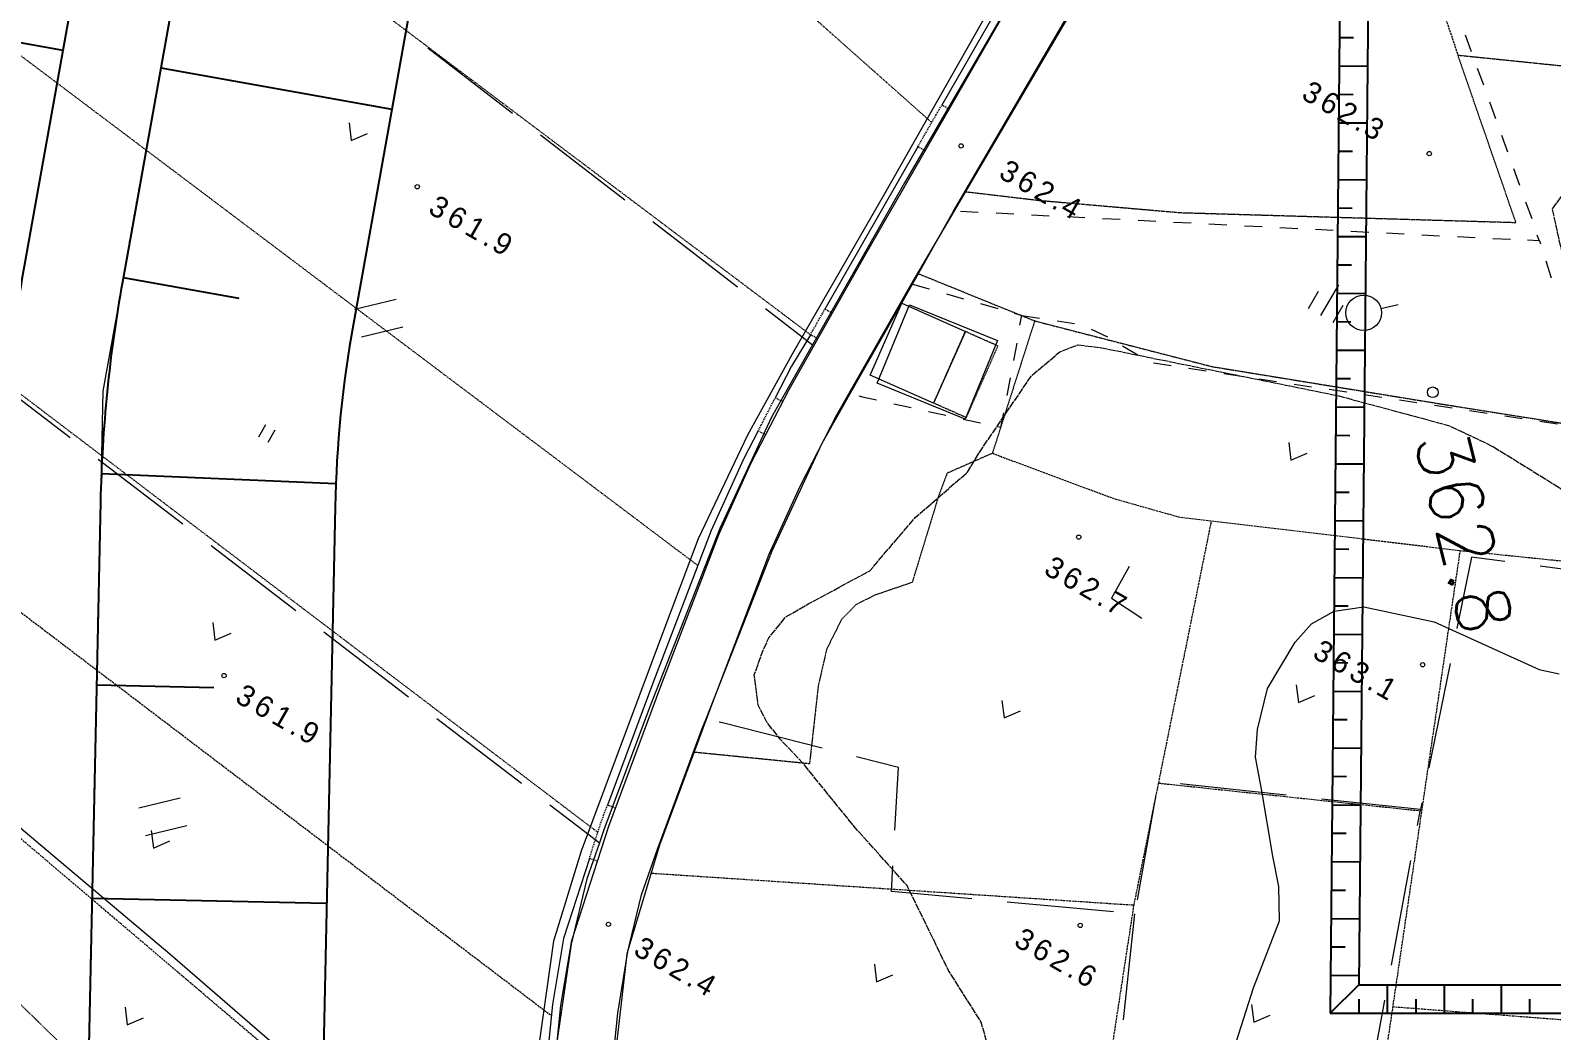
# Model space of a CAD drawing. Header units: millimetres. Extents: x 432273 to 1023813, y 170116 to 705940.
# Drawn here: x 578382 to 685403, y 350026 to 420410 of the extents above; entities that cross this region are included whole.
import ezdxf

# ---------------------------------------------------------------- set-up
doc = ezdxf.new("R2010")
doc.units = ezdxf.units.MM
doc.header["$LTSCALE"] = 100
for name, pattern in [('53003', [0.75, 0.5, -0.25]), ('55107', [1.25, 0.75, -0.5]), ('56301', [0.5, 0.25, -0.25]), ('56302', [2, 1.5, -0.5]), ('57103', [5.5, 5, -0.5]), ('SXF_一点短鎖線', [9.25, 6, -1.5, 0.25, -1.5])]:
    doc.linetypes.add(name, pattern=pattern)
for name, color, linetype, lineweight in [('D-BGD', 7, 'Continuous', 13), ('D-BMK', 2, 'SXF_一点短鎖線', 13), ('D-BMK-OTRS', 7, 'Continuous', 13), ('D-BYP-STR2', 6, 'Continuous', 25), ('●予備設計_LP横断', 7, 'Continuous', 13)]:
    doc.layers.add(name, color=color, linetype=linetype, lineweight=lineweight)
doc.styles.add('BIGFONT', font='txt', dxfattribs={"height": 0.2, "bigfont": 'BIGFONT'})
doc.styles.add('Style-WORKING', font='WORKING.shx')

# ---------------------------------------------------------------- blocks, each defined once
blk = doc.blocks.new('M6313')
at = {"layer": '●予備設計_LP横断', "linetype": 'Continuous', "lineweight": 9, "flags": 128}
blk.add_lwpolyline([(-0.75, 0), (0, -1), (0.75, 0)], dxfattribs=at)
blk = doc.blocks.new('M6311')
at = {"layer": '●予備設計_LP横断', "linetype": 'Continuous', "lineweight": 9}
for p, q in [((-0.75, -1), (-0.75, 0)), ((0, -1), (0, 0))]:
    blk.add_line(p, q, dxfattribs=at)
blk = doc.blocks.new('M6334')
at = {"layer": '●予備設計_LP横断', "linetype": 'Continuous', "lineweight": 9}
for p, q in [((0, -1.25), (0, 1.25)), ((-1, -1.25), (-1, 0.15)), ((1, -1.25), (1, 0.15))]:
    blk.add_line(p, q, dxfattribs=at)
blk = doc.blocks.new('M7312')
at = {"layer": '●予備設計_LP横断', "linetype": 'Continuous', "lineweight": 20}
blk.add_circle((0, 0), 0.15, dxfattribs=at)
blk = doc.blocks.new('21311212131313131')
at = {"layer": 'D-BGD', "linetype": '56302'}
for p, q in [((2683077.0273, -1316035.5382), (2684495.2262, -1290477.0272)), ((2602240.5127, -1317786.5835), (2616035.8342, -1312836.9963)), ((2667692.0371, -1332822.889), (2669262.5593, -1314289.459)), ((2676329.0421, -1334378.3808), (2649159.0701, -1329485.5608)), ((2702908.9704, -1376395.0286), (2657800.9312, -1431775.2197))]:
    blk.add_line(p, q, dxfattribs=at)
at = {"layer": 'D-BGD', "linetype": 'Continuous'}
for p, q in [((2652700.3439, -1298855.5705, 364259.9803), (2651874.8472, -1306300.7085, 363889.9803)), ((2641661.1157, -1306538.3471, 363833.9803), (2641821.8269, -1305299.3218, 363870.9803)), ((2629213.2051, -1306731.7124, 363585.9803), (2629003.3593, -1306802.6613, 363579.9803)), ((2631582.4234, -1305937.8805, 363653.9803), (2630398.2528, -1306335.0366, 363619.9803)), ((2626260.9525, -1307859.6116, 363514.9804), (2627426.9265, -1307410.3126, 363542.9804)), ((2641340.5704, -1309016.8779, 363757.9803), (2641501.2816, -1307777.8526, 363795.9803)), ((2623928.5244, -1308759.0867, 363459.9804), (2625094.9785, -1308308.9106, 363486.9804)), ((2628940.9975, -1308861.6325, 363560.9803), (2628902.5382, -1310110.5811, 363549.9804)), ((2621596.5765, -1309657.6846, 363403.9804), (2622762.5504, -1309208.3857, 363431.9804)), ((2616933.0776, -1311456.2378, 363293.9804), (2618099.0516, -1311006.9389, 363320.9804)), ((2619265.0255, -1310557.6399, 363348.9804), (2620430.6025, -1310106.9836, 363376.9804)), ((2641020.025, -1311495.4087, 363682.9803), (2641179.8591, -1310255.9032, 363720.9803)), ((2614600.6495, -1312355.7129, 363237.9804), (2615767.1037, -1311905.5368, 363265.9804)), ((2628864.4758, -1311360.8871, 363537.9804), (2628826.8936, -1312610.316, 363526.9804)), ((2640699.0827, -1313972.5822, 363607.9803), (2640859.794, -1312733.5569, 363644.9803)), ((2658851.0509, -1312495.5824, 363598.9803), (2666230.437, -1313836.8628, 363549.9804)), ((2628788.4342, -1313859.2646, 363514.9804), (2628750.8521, -1315108.6935, 363503.9804)), ((2640378.5374, -1316451.113, 363532.9804), (2640539.2487, -1315212.0877, 363569.9803)), ((2670297.5911, -1314556.2438, 363532.9804), (2669173.1279, -1314371.6053, 363529.9804)), ((2680164.9836, -1316179.9354, 363561.9803), (2672764.4184, -1314962.7254, 363540.9804)), ((2628712.3927, -1316357.6421, 363491.9804), (2628674.8105, -1317607.0709, 363480.9804)), ((2633983.8289, -1317882.2171), (2633663.6452, -1316674.0618)), ((2690032.3762, -1317803.6269, 363590.9803), (2682631.811, -1316586.4169, 363568.9803)), ((2640057.9921, -1318929.6438, 363456.9804), (2640217.8262, -1317690.1383, 363494.9804)), ((2628637.2283, -1318856.4998, 363468.9804), (2628598.2888, -1320106.3256, 363457.9804)), ((2639736.5696, -1321407.6945, 363381.9804), (2639897.2808, -1320168.6691, 363419.9804)), ((2628560.7066, -1321355.7544, 363445.9804), (2628523.1244, -1322605.1832, 363434.9804)), ((2639416.0243, -1323886.2253, 363306.9804), (2639576.7355, -1322647.2, 363343.9804)), ((2628484.6651, -1323854.1319, 363422.9804), (2628447.0829, -1325103.5607, 363411.9804)), ((2668356.6648, -1323845.2567, 363575.9803), (2667713.6496, -1331317.3294, 363612.9803)), ((2639095.9591, -1326363.8789, 363230.9804), (2639256.6704, -1325124.8536, 363268.9804)), ((2628408.6235, -1326352.5094, 363399.9804), (2628371.0413, -1327601.9382, 363388.9804)), ((2638775.4138, -1328842.4097, 363155.9804), (2638935.2479, -1327602.9042, 363193.9804)), ((2628332.979, -1328852.2442, 363376.9804), (2628294.5196, -1330101.1928, 363365.9804)), ((2638453.9913, -1331320.4604, 363080.9804), (2638614.7026, -1330081.4351, 363118.9804)), ((2628256.9374, -1331350.6217, 363353.9804), (2628218.4781, -1332599.5703, 363342.9804)), ((2638133.446, -1333798.9912, 363005.9804), (2638294.1572, -1332559.9659, 363042.9804)), ((2668523.4455, -1333005.5637, 363605.9803), (2675931.8344, -1334168.9148, 363494.9804)), ((2628180.8959, -1333848.9991, 363330.9804), (2628143.3137, -1335098.428, 363319.9804)), ((2676924.0191, -1334324.4606, 363479.9804), (2684395.2787, -1334977.2911, 363440.9804)), ((2603634.5196, -1334574.0939), (2632726.0486, -1350861.2738)), ((2636970.3895, -1335996.4261, 363019.9804), (2637585.9382, -1334909.4925, 363008.9804)), ((2628104.8544, -1336347.3766, 363307.9804), (2628066.792, -1337597.6826, 363296.9804)), ((2676818.7882, -1335816.1654, 363486.9804), (2676292.6786, -1343297.5148, 363521.9804)), ((2635855.6412, -1338230.5669, 363041.9804), (2636358.7465, -1337086.6378, 363029.9804)), ((2630923.2483, -1354206.4994), (2601673.6271, -1338174.7855)), ((2628028.3326, -1338846.6312, 363284.9804), (2627990.7504, -1340096.0601, 363273.9804)), ((2635311.8037, -1340648.4214, 363061.9804), (2635474.7495, -1339409.4793, 363052.9804)), ((2627953.1683, -1341345.4889, 363261.9804), (2627914.7089, -1342594.4376, 363249.9804)), ((2634985.432, -1343127.1827, 363079.9804), (2635148.3778, -1341888.2406, 363070.9804)), ((2627877.1267, -1343843.8664, 363238.9804), (2627838.1872, -1345093.6922, 363226.9804)), ((2636939.2096, -1343454.5885, 363049.9804), (2638172.0183, -1343662.0582, 363031.9804)), ((2639404.43, -1343868.1705, 363012.9804), (2640637.7188, -1344074.7631, 362993.9804)), ((2634216.6476, -1346045.4938, 363126.9804), (2634535.0942, -1344836.9569, 363107.9804)), ((2613553.6696, -1345370.367), (2620301.521, -1349068.9527)), ((2642628.916, -1345872.7825, 362990.9804), (2642384.5863, -1347097.953, 363017.9804)), ((2627800.605, -1346343.121, 363215.9804), (2627763.0228, -1347592.5499, 363203.9804)), ((2633579.7543, -1348462.5677, 363165.9804), (2633898.2009, -1347254.0308, 363146.9804)), ((2642139.7764, -1348324.0007, 363044.9804), (2641896.3239, -1349549.6514, 363071.9804)), ((2623268.0044, -1350695.1963), (2634832.8143, -1356994.2834)), ((2641651.9942, -1350774.822, 363098.9804), (2641407.6645, -1351999.9925, 363125.9804)), ((2628928.6583, -1369214.2081, 363104.9804), (2633387.2854, -1363183.4018, 363155.9804)), ((2622984.9916, -1377255.9233, 363037.9804), (2627442.7416, -1371224.6369, 363088.9804)), ((2664192.3316, -1383689.6553, 362995.9804), (2668626.5646, -1377640.9346, 363060.9804)), ((2617040.928, -1385296.2812, 362970.9804), (2621498.1978, -1379265.872, 363021.9804)), ((2658280.4734, -1391754.4838, 362908.9804), (2662714.7064, -1385705.7632, 362973.9804)), ((2637463.8741, -1389556.5307), (2636691.1228, -1386657.3345)), ((2635531.0767, -1390071.6982), (2634758.3254, -1387172.502)), ((2652367.738, -1399818.8322, 362820.9804), (2656801.971, -1393770.1115, 362886.9804)), ((2646455.8798, -1407883.6608, 362733.9804), (2650890.1128, -1401834.9401, 362799.9804)), ((2670935.0828, -1404528.2056), (2670166.8005, -1401629.1758)), ((2672868.6742, -1404015.7527), (2672100.3919, -1401116.723)), ((2640543.1444, -1415948.0091, 362646.9804), (2644977.3774, -1409899.2885, 362711.9804))]:
    blk.add_line(p, q, dxfattribs=at)
at = {"layer": 'D-BGD', "linetype": '55107'}
for p, q in [((2620590.5134, -1348543.1348), (2620301.521, -1349068.9527)), ((2623268.0044, -1350695.1963), (2620301.521, -1349068.9527)), ((2623556.1195, -1350168.8983), (2623268.0044, -1350695.1963)), ((2635117.4208, -1356466.0646), (2634832.8143, -1356994.2834)), ((2636650.8793, -1357973.5995), (2634832.8143, -1356994.2834)), ((2636935.4858, -1357445.3807), (2636650.8793, -1357973.5995)), ((2641415.4404, -1359818.0722), (2641150.1315, -1360356.8552)), ((2643504.0018, -1361513.2071), (2641150.1315, -1360356.8552)), ((2643769.3108, -1360974.4241), (2643504.0018, -1361513.2071)), ((2670250.6856, -1370994.3856), (2670053.2512, -1371561.2053)), ((2674000.1248, -1372181.6792), (2673827.8976, -1372756.5981))]:
    blk.add_line(p, q, dxfattribs=at)
at = {"layer": 'D-BGD', "linetype": 'Continuous', "flags": 128}
for points, elevation in [([(2687434.0557, -1327464.6622), (2681947.0296, -1325852.8463), (2677213.0161, -1324125.4199), (2674793.2447, -1324209.8343), (2672661.7157, -1324677.7708), (2668080.1393, -1325562.3992), (2665716.2462, -1326057.0361), (2663776.3444, -1325945.8535), (2660878.1191, -1325298.6485), (2657568.2613, -1323435.4072), (2656264.8835, -1322298.9354), (2655330.2626, -1320717.9331), (2654984.8343, -1318637.5091), (2655945.4803, -1313679.8181), (2659141.9353, -1306235.2674), (2659406.9123, -1304816.1931)], 362999.9804), ([(2607716.1445, -1342751.5475), (2626645.3742, -1352980.7292), (2638058.7935, -1359223.1603), (2643808.8549, -1362255.8144), (2651180.666, -1365578.8947), (2657881.6356, -1367940.7714), (2673319.6412, -1373353.9091), (2679697.4473, -1375152.401), (2688532.585, -1376206.4376)], 361999.9804), ([(2702153.7317, -1376870.8127), (2681169.2702, -1402131.1323), (2657284.392, -1431681.6933)], 361999.9804)]:
    blk.add_lwpolyline(points, dxfattribs=dict(at, elevation=elevation))
at = {"layer": 'D-BGD', "linetype": '57103', "elevation": 362499.9804, "flags": 128}
blk.add_lwpolyline([(2831012.6992, -1366123.2899), (2830752.2493, -1366154.4276), (2817077.7037, -1367428.5261), (2817043.5489, -1371085.3121), (2800207.9036, -1371440.6141), (2799994.1847, -1372636.9406), (2776188.712, -1374016.162), (2775439.0128, -1371543.4193), (2750086.3378, -1373935.0471), (2749572.1162, -1368612.2934), (2767724.0888, -1366786.2815), (2768644.8509, -1365982.6091), (2769194.4264, -1364557.7199), (2768875.4727, -1347803.535), (2768180.9353, -1342708.1207), (2767141.3526, -1336662.8374), (2766760.6333, -1335953.0506), (2765614.9821, -1335693.5474), (2765578.7913, -1333389.9845), (2761377.2342, -1332830.7341), (2760777.9461, -1332519.762), (2760481.3032, -1332097.4398), (2760516.7091, -1322603.2023), (2758749.5119, -1322493.0815), (2758466.5756, -1330186.2156), (2758152.2307, -1332053.6601), (2757870.1753, -1333054.1114), (2757191.6182, -1334114.532), (2753108.7077, -1336605.9936), (2747273.5243, -1337889.6673), (2736108.5192, -1338723.7808), (2734122.6662, -1340795.6972), (2733859.6043, -1342319.5634), (2733114.1858, -1362394.5626), (2732547.413, -1363577.7402), (2730579.1033, -1364613.8452), (2728910.9854, -1365316.0896), (2727762.4303, -1365333.7295), (2726331.575, -1365048.6227), (2723144.6224, -1363237.8438), (2718074.1264, -1357543.567), (2715066.4632, -1354139.1209), (2712397.3067, -1349612.362), (2711122.4889, -1346026.762), (2709341.0676, -1344255.7988), (2708332.7143, -1343765.3507), (2706833.3742, -1343120.1219), (2704825.2364, -1342485.9281), (2701800.0816, -1342278.8343), (2694854.1425, -1342240.7748), (2692826.5406, -1342645.9009), (2691223.2868, -1343204.6683), (2688215.924, -1343889.7043), (2684776.2259, -1344947.9842), (2681195.4155, -1347319.8608), (2675268.4675, -1350370.5202), (2671310.4414, -1354074.9467), (2666753.1492, -1357924.4284), (2665147.7632, -1359513.7633), (2663987.5612, -1360468.9789), (2662795.2159, -1361097.6478), (2660669.8069, -1361425.2898), (2659029.8529, -1360878.6497), (2658044.7735, -1360460.2246), (2656538.5731, -1359290.2426), (2655578.5144, -1357695.3147), (2653179.7939, -1353453.4072), (2649363.7171, -1350330.3297), (2646086.6108, -1346722.5185), (2644548.623, -1345829.2648), (2639246.993, -1342387.7168), (2637490.1438, -1340413.5979), (2636977.8488, -1339160.6959), (2637145.5554, -1337469.4847), (2640167.9302, -1320784.2484), (2642105.7601, -1312948.2295), (2643536.402, -1309766.3628), (2647372.6459, -1303287.6772), (2647820.7291, -1301434.164), (2647826.4349, -1300571.9985), (2647644.2049, -1299805.3166), (2647324.3789, -1299512.8079), (2646435.8067, -1299134.674), (2644191.5378, -1299217.1216), (2631308.7427, -1304850.946), (2626711.1803, -1305960.5309), (2625121.1633, -1304854.1084), (2624541.5889, -1303497.1127), (2623950.9738, -1301739.6198), (2627616.8881, -1279538.9036), (2634115.1534, -1252099.7936), (2634700.6786, -1249716.1609), (2635003.7256, -1248296.2668), (2634878.7255, -1247002.2959), (2633658.7892, -1246256.9347)], dxfattribs=at)
at = {"layer": 'D-BGD', "linetype": '56301', "flags": 128}
for points in [[(2626362.9065, -1347299.1899), (2626867.152, -1342063.1473), (2627521.3121, -1332152.9334), (2627723.644, -1308515.5586), (2616035.8342, -1312836.9963), (2619617.3618, -1268701.3474), (2619762.0756, -1265813.0492), (2620656.2981, -1247906.9211)], [(2635352.5789, -1342221.1954), (2638306.2022, -1329689.1029), (2640630.6602, -1313310.3841), (2642296.0576, -1301217.6673), (2652889.2057, -1296271.8901), (2656699.9191, -1294492.1466)], [(2632171.0538, -1350550.6087), (2635352.5789, -1342221.1954), (2644733.2826, -1345004.6433), (2646198.7873, -1348156.5342), (2647762.0378, -1348707.9256), (2653932.3408, -1350454.3847), (2654898.3091, -1353092.2627), (2655592.1061, -1354386.3838), (2656621.9944, -1355356.0367), (2658750.6193, -1356371.9803), (2661345.8971, -1356910.3424), (2666846.9894, -1357411.4811), (2666203.4213, -1365559.2938)], [(2584038.4462, -1393787.8255), (2586697.0939, -1390666.0145), (2621546.6129, -1349751.7024)], [(2599478.4042, -1409578.6611), (2610168.8629, -1394738.1807), (2636650.8793, -1357973.5995)], [(2653062.1173, -1365553.1958), (2634229.5853, -1391672.3511), (2616581.0497, -1416149.3331), (2634459.3038, -1423800.1241), (2652664.9672, -1398759.4255), (2671973.9099, -1372201.0916)], [(2650151.6897, -1443411.4721), (2655876.8747, -1431478.905), (2668808.684, -1433469.1283), (2681697.073, -1416017.3086), (2688277.0456, -1408974.8929)]]:
    blk.add_lwpolyline(points, dxfattribs=at)
at = {"layer": 'D-BGD', "linetype": '56302', "flags": 128}
for points in [[(2644733.2826, -1345004.6433), (2647750.8279, -1336343.7731), (2648931.1827, -1331807.329), (2650881.1168, -1311966.4923), (2652139.1076, -1296621.664)], [(2650881.1168, -1311966.4923), (2689836.4053, -1316889.1979), (2700927.5249, -1318291.2933)], [(2709117.5355, -1365626.5721), (2709148.4964, -1365263.8885), (2711463.7724, -1338329.0881), (2687697.1082, -1335878.5052), (2676329.0421, -1334378.3808), (2674790.9674, -1368406.7344)], [(2646430.931, -1428092.0031), (2653425.996, -1418483.7305), (2684938.4172, -1375199.9084)]]:
    blk.add_lwpolyline(points, dxfattribs=at)
at = {"layer": 'D-BGD', "linetype": 'Continuous', "extrusion": (-0.021273, -0.007993, 0.999742), "elevation": 318005.5871}
blk.add_lwpolyline([(2148038.8908, 2008639.3972), (2148035.0355, 2009079.4394), (2148784.1281, 2008771.4099)], dxfattribs=at)
at = {"layer": 'D-BGD', "linetype": 'Continuous', "extrusion": (-0.002279, -0.049528, 0.99877), "elevation": 422099.2575}
blk.add_lwpolyline([(2708945.985, -1166044.858), (2708793.9718, -1168404.654), (2713883.6345, -1169090.4067)], dxfattribs=at)
at = {"layer": 'D-BGD', "linetype": 'Continuous', "extrusion": (0.006984, 0.004268, 0.999967), "elevation": 376550.4256}
blk.add_lwpolyline([(2666085.8819, -1315902.7198), (2666569.0789, -1315990.5297), (2665967.7687, -1322973.7416)], dxfattribs=at)
at = {"layer": 'D-BGD', "linetype": 'Continuous'}
blk.add_lwpolyline([(2652496.0732, -1335210.1518), (2654757.0417, -1336421.6694), (2656120.539, -1334249.6005)], dxfattribs=at)
at = {"layer": 'D-BGD', "linetype": 'Continuous', "extrusion": (0.017169, 0.011439, 0.999787), "elevation": 392878.3863}
blk.add_lwpolyline([(-2579131.8996, -1439912.7099), (-2578787.9011, -1440300.4766), (-2579288.8222, -1440833.6558)], dxfattribs=at)
at = {"layer": 'D-BGD', "linetype": 'Continuous'}
blk.add_lwpolyline([(2639966.8687, -1353207.4543), (2634399.5118, -1351048.9054), (2636797.707, -1344814.7131), (2642369.8659, -1346964.4903)], close=True, dxfattribs=at)
at = {"layer": 'D-BGD', "linetype": 'Continuous', "extrusion": (0.018254, 0.017262, 0.999684), "elevation": 387880.5822}
blk.add_lwpolyline([(-2791920.3623, -986432.7581), (-2792762.4286, -987069.6241), (-2792874.7945, -986910.4076)], dxfattribs=at)
at = {"layer": 'D-BGD', "linetype": 'Continuous', "extrusion": (0.015003, 0.00353, 0.999881), "elevation": 398889.6183}
blk.add_lwpolyline([(2670361.3041, -1347207.6824), (2669961.8793, -1352876.4047), (2668145.5783, -1352805.6343)], dxfattribs=at)
at = {"layer": 'D-BGD', "linetype": 'Continuous', "extrusion": (-0.96691, 0.254891, 0.010799), "elevation": -2886222.3284}
blk.add_lwpolyline([(635101.2446, 394320.4542), (634143.2261, 394380.4577), (633852.6681, 394375.4574)], dxfattribs=at)
at = {"layer": 'D-BGD', "linetype": 'Continuous', "flags": 128}
for points in [[(2632726.0486, -1350861.2738), (2642285.7395, -1356012.5223), (2647347.726, -1358498.6329), (2652188.563, -1360566.128), (2662859.5377, -1364393.3696), (2672782.0682, -1367853.0664)], [(2671531.413, -1371441.2749), (2661591.6531, -1367975.5661), (2650799.6748, -1364104.8834), (2645762.7951, -1361954.008), (2640546.5752, -1359391.4446), (2630923.2483, -1354206.4994)], [(2636650.8793, -1357973.5995), (2638887.2365, -1359257.1468), (2641150.1315, -1360356.8552)], [(2643504.0018, -1361513.2071), (2645512.001, -1362499.597), (2650580.625, -1364663.2902), (2661391.5871, -1368540.9453), (2670053.2512, -1371561.2053)], [(2672782.0682, -1367853.0664), (2680314.0462, -1369927.7032), (2684663.6134, -1370562.2797), (2693837.1602, -1371289.6968), (2706111.7569, -1371964.7853), (2712161.7899, -1372194.1353), (2720254.9746, -1371660.9194)], [(2720517.5966, -1375652.3179), (2712217.607, -1376198.8653), (2705926.2459, -1375960.5276), (2693568.5751, -1375281.0025), (2684215.6393, -1374539.744), (2679616.4077, -1373867.6752), (2671531.413, -1371441.2749)], [(2673827.8976, -1372756.5981), (2679486.2202, -1374455.3479), (2684148.6458, -1375136.9306), (2693528.3958, -1375879.1877), (2701114.9398, -1376296.4391)]]:
    blk.add_lwpolyline(points, dxfattribs=at)
at = {"layer": 'D-BGD', "linetype": 'Continuous', "extrusion": (0.012466, -0.062056, 0.997995), "elevation": 480052.9727}
blk.add_lwpolyline([(2352932.0865, -1824245.8798), (2348625.4811, -1823203.1504), (2347360.7682, -1825999.5611)], dxfattribs=at)
at = {"layer": 'D-BGD', "linetype": 'Continuous', "extrusion": (-0.979915, 0.196153, 0.035938), "elevation": -2840502.9176}
blk.add_lwpolyline([(808496.6035, 465536.6559), (809301.5286, 465553.6669), (809743.0941, 465498.6314)], dxfattribs=at)
at = {"layer": 'D-BGD', "linetype": 'Continuous', "extrusion": (0.962105, -0.231096, 0.144739), "elevation": 2930789.2406}
blk.add_lwpolyline([(-696425.6096, -61477.8718), (-703671.8866, -61901.3309), (-703911.4064, -61931.6502)], dxfattribs=at)
at = {"layer": 'D-BGD', "linetype": 'Continuous', "extrusion": (-0.803969, 0.594299, 0.021055), "elevation": -2919652.1547}
blk.add_lwpolyline([(-471666.9006, 424740.9773), (-474273.9098, 424757.9811), (-475847.9781, 424617.95)], dxfattribs=at)
at = {"layer": 'D-BGD', "linetype": '55107', "flags": 128}
blk.add_lwpolyline([(2673827.8976, -1372756.5981), (2671346.3421, -1372012.5828), (2670053.2512, -1371561.2053)], dxfattribs=at)
at = {"layer": 'D-BGD', "linetype": 'Continuous', "extrusion": (0.806074, -0.591325, 0.024087), "elevation": 2974487.4696}
blk.add_lwpolyline([(470179.8017, 291521.0909), (473298.8661, 291548.0987), (474590.1057, 291548.0987)], dxfattribs=at)
at = {"layer": 'D-BGD', "linetype": 'Continuous'}
for points in [[(2687833.4925, -1370644.534, 363179.9804), (2680506.5095, -1369950.982, 362819.9804), (2676311.5641, -1369033.9588, 363079.9804), (2673070.5459, -1367977.9288, 363119.9804), (2664525.9606, -1365010.3617, 362799.9804), (2663832.8102, -1364756.3096, 362799.9804), (2651913.7096, -1360351.8208, 362879.9804), (2644278.7437, -1356992.9834, 362979.9804), (2640781.9993, -1355112.9363, 363029.9804), (2632942.464, -1350878.2843, 363129.9804), (2627747.9924, -1348080.2384, 363199.9804), (2589050.4234, -1326576.5354, 362909.9804), (2585279.9027, -1324717.6187, 362959.9804), (2583820.2913, -1324135.1803, 362979.9804), (2581833.1671, -1323537.5709, 363009.9804), (2580412.8703, -1323341.467, 363029.9804), (2579273.0745, -1323424.324, 363039.9804), (2577749.699, -1323833.0133, 363069.9804), (2548745.7133, -1333685.8157, 363019.9804), (2533689.8306, -1338884.7162, 362939.9804)], [(2578383.6481, -1327839.5838, 363069.9804), (2578900.2753, -1327666.3894, 363069.9804), (2579939.8048, -1327391.8382, 363039.9804), (2580285.4186, -1327364.4329, 363029.9804), (2580984.3944, -1327462.0687, 363009.9804), (2582493.6894, -1327912.1004, 362979.9804), (2583644.6291, -1328371.162, 362959.9804), (2587199.8287, -1330123.6043, 362909.9804), (2625827.2247, -1351588.8919, 363199.9804), (2637356.4803, -1357809.2332, 363049.9804), (2642515.8653, -1360588.0714, 362979.9804), (2650410.8427, -1364055.0477, 362879.9804), (2663181.8154, -1368777.678, 362799.9804), (2671792.604, -1371770.0868, 363119.9804), (2672712.3437, -1372068.3798, 363109.9804), (2675263.3491, -1372906.2764, 363079.9804), (2679889.128, -1373910.9489, 362819.9804), (2687274.8245, -1374830.4495, 362929.9804)]]:
    blk.add_polyline3d(points, dxfattribs=at)
for centre, radius in [((2639794.712, -1314114.7774, 362798.9804), 375), ((2634304.5552, -1319090.9869), 1249.9499)]:
    blk.add_circle(centre, radius, dxfattribs=at)
at = {"layer": 'D-BGD', "linetype": '53003'}
blk.add_3dface([(2641287.8222, -1349209.6947), (2636192.493, -1347078.1236), (2637157.7907, -1344771.2882), (2642253.1199, -1346902.8593)], dxfattribs=at)
at = {"layer": 'D-BGD', "linetype": 'Continuous'}
blk.add_3dface([(2639402.8, -1353717.2096), (2634306.5937, -1351585.1584), (2636192.493, -1347078.1236), (2641287.8222, -1349209.6947)], dxfattribs=at)
at = {"layer": 'D-BMK'}
blk.add_lwpolyline([(2589189.5631, -1230709.1702), (2589872.5778, -1263509.1193, -0.0787115282), (2585621.508, -1294509.7547), (2564331.8799, -1364983.0527, 0.4549504243), (2585573.9279, -1398823.3893), (2633953.1706, -1406448.3262, 0.0389360191), (2649456.1269, -1407667.6426), (2831012.6992, -1407786.7943)], format="xyb", dxfattribs=at)
at = {"layer": 'D-BMK-OTRS', "color": 7, "linetype": 'Continuous', "lineweight": 13}
for p, q in [((2633953.1706, -1406448.3262), (2641657.1013, -1407662.5243)), ((2641657.1013, -1407662.5243), (2649456.1269, -1407667.6426))]:
    blk.add_line(p, q, dxfattribs=at)
at = {"layer": 'D-BYP-STR2', "linetype": 'Continuous'}
for p, q in [((2683633.7694, -1320420.8408), (2682287.381, -1255764.1514, 0)), ((2681592.1692, -1318443.9188), (2680338.1468, -1258222.8581)), ((2598067.2639, -1319393.3561), (2681592.1692, -1318443.9188)), ((2594735.5442, -1321431.3572), (2683633.7694, -1320420.8408))]:
    blk.add_line(p, q, dxfattribs=at)
at = {"layer": 'D-BYP-STR2'}
for p, q in [((2682342.1227, -1306425.7012), (2683341.9059, -1306404.8821)), ((2681383.9778, -1308446.0868), (2683383.5442, -1308404.4485)), ((2682425.3993, -1310424.8341), (2683425.1825, -1310404.0149)), ((2681467.2544, -1312445.2196), (2683466.8208, -1312403.5813)), ((2682508.6758, -1314423.9669), (2683508.459, -1314403.1477)), ((2681550.5309, -1316444.3524), (2683550.0973, -1316402.7141)), ((2676960.0504, -1320496.7018), (2676937.3176, -1318496.8311)), ((2680959.7918, -1320451.2362), (2680937.059, -1318451.3655)), ((2682591.9524, -1318423.0997), (2683591.7356, -1318402.2806)), ((2616963.9296, -1321178.6846), (2616941.1968, -1319178.8139)), ((2620963.671, -1321133.2191), (2620940.9382, -1319133.3484)), ((2624963.4124, -1321087.7535), (2624940.6796, -1319087.8828)), ((2628963.1538, -1321042.288), (2628940.421, -1319042.4173)), ((2632962.8951, -1320996.8225), (2632940.1624, -1318996.9518)), ((2636962.6365, -1320951.357), (2636939.9038, -1318951.4863)), ((2640962.3779, -1320905.8914), (2640939.6452, -1318906.0208)), ((2644962.1193, -1320860.4259), (2644939.3865, -1318860.5552)), ((2648961.8607, -1320814.9604), (2648939.1279, -1318815.0897)), ((2652961.6021, -1320769.4949), (2652938.8693, -1318769.6242)), ((2656961.3435, -1320724.0294), (2656938.6107, -1318724.1587)), ((2660961.0848, -1320678.5638), (2660938.3521, -1318678.6931)), ((2664960.8262, -1320633.0983), (2664938.0935, -1318633.2276)), ((2668960.5676, -1320587.6328), (2668937.8349, -1318587.7621)), ((2670960.4383, -1320564.9), (2670949.0719, -1319564.9647)), ((2672960.309, -1320542.1673), (2672937.5762, -1318542.2966)), ((2674960.1797, -1320519.4345), (2674948.8133, -1319519.4992)), ((2678959.9211, -1320473.969), (2678948.5547, -1319474.0336)), ((2614964.0589, -1321201.4173), (2614952.6925, -1320201.482)), ((2618963.8003, -1321155.9518), (2618952.4339, -1320156.0165)), ((2622963.5417, -1321110.4863), (2622952.1753, -1320110.551)), ((2626963.2831, -1321065.0208), (2626951.9167, -1320065.0854)), ((2630963.0244, -1321019.5553), (2630951.6581, -1320019.6199)), ((2634962.7658, -1320974.0897), (2634951.3995, -1319974.1544)), ((2638962.5072, -1320928.6242), (2638951.1408, -1319928.6889)), ((2642962.2486, -1320883.1587), (2642950.8822, -1319883.2233)), ((2646961.99, -1320837.6932), (2646950.6236, -1319837.7578)), ((2650961.7314, -1320792.2276), (2650950.365, -1319792.2923)), ((2654961.4728, -1320746.7621), (2654950.1064, -1319746.8268)), ((2658961.2141, -1320701.2966), (2658949.8478, -1319701.3613)), ((2662960.9555, -1320655.8311), (2662949.5892, -1319655.8957)), ((2666960.6969, -1320610.3656), (2666949.3305, -1319610.4302)), ((2618821.0683, -1404063.3917), (2621391.4415, -1387754.7044)), ((2647467.8457, -1407646.5692), (2647806.9461, -1391140.052)), ((2677341.2708, -1407685.943), (2677352.106, -1391175.9466)), ((2633638.1676, -1406398.6793), (2634923.3542, -1398244.3356)), ((2662341.274, -1407676.0989), (2662346.6916, -1399421.1006)), ((2614010.1061, -1434588.3274), (2617731.2674, -1410978.038))]:
    blk.add_line(p, q, dxfattribs=at)
at = {"layer": 'D-BYP-STR2', "flags": 128}
for points in [[(2589189.5631, -1230709.1702), (2589872.5778, -1263509.1193, -0.0787115282), (2585621.508, -1294509.7547), (2564331.8799, -1364983.0527, 0.4549504243), (2585573.9279, -1398823.3893), (2633953.1706, -1406448.3262, 0.0389360191), (2649456.1269, -1407667.6426), (2831012.6992, -1407786.7943)], [(2582191.0803, -1230854.9042), (2582874.095, -1263654.8532, -0.0787115282), (2578920.6001, -1292485.4442), (2557630.972, -1362958.7422, 0.4549504243), (2584484.1271, -1405738.0357), (2632863.3697, -1413362.9725, 0.0389360191), (2649451.533, -1414667.6411), (2831012.6992, -1414786.7958)], [(2594735.5442, -1321431.3572), (2580136.4499, -1369757.5336, 0.4549504243), (2588144.3012, -1382514.702), (2636523.5438, -1390139.6389, 0.0389360191), (2649466.9621, -1391157.6462), (2831012.6992, -1391276.7907)]]:
    blk.add_lwpolyline(points, format="xyb", dxfattribs=at)
at = {"layer": 'D-BYP-STR2', "linetype": 'Continuous', "flags": 128}
blk.add_lwpolyline([(2683633.7694, -1320420.8408), (2681592.1692, -1318443.9188)], dxfattribs=at)
at = {"layer": 'D-BGD', "linetype": 'Continuous', "lineweight": 20, "xscale": 1000, "yscale": 1000, "zscale": 1000, "rotation": 61.30205960440028}
for p in [(2658977.9565, -1314423.3178, 363095.9804), (2623003.2271, -1314714.2818, 362277.9804), (2650504.5441, -1338804.3321, 362671.9804), (2677819.0854, -1338133.1049, 362628.9804), (2623148.7111, -1347649.8305, 362399.9804), (2678432.8273, -1371317.0152, 362399.9804), (2626817.9345, -1385850.1577, 361896.9804), (2661493.3947, -1398719.9119, 361896.9804)]:
    blk.add_blockref('M7312', p, dxfattribs=at)
at = {"layer": 'D-BGD', "linetype": 'Continuous', "lineweight": 9, "xscale": 1000, "yscale": 1000, "zscale": 1000, "rotation": 61.30205960440028}
for name, p in [('M6334', (2633455.6532, -1321489.7251)), ('M6313', (2660940.6757, -1322627.917)), ('M6313', (2643907.1218, -1323508.4041)), ('M6313', (2683500.7078, -1325303.4207)), ('M6313', (2662458.3668, -1343309.9119)), ('M6313', (2681201.526, -1351890.1995)), ('M6313', (2622779.2256, -1390074.7344)), ('M6311', (2644131.8664, -1395483.4948)), ('M6313', (2658133.392, -1398930.9997)), ('M6313', (2672852.8211, -1402951.3987)), ('M6313', (2685341.8283, -1404538.4703))]:
    blk.add_blockref(name, p, dxfattribs=at)
at = {"layer": 'D-BGD', "linetype": 'Continuous', "style": 'BIGFONT'}
blk.add_text('362.8', height=3749.9998, rotation=14.862356431, dxfattribs=at).set_placement((2643081.0749, -1315371.1967, 362798.9804))
at = {"layer": 'D-BGD', "linetype": 'Continuous', "char_height": 1499.999919, "attachment_point": 7, "rotation": 61.302059604, "line_spacing_factor": 0.722892, "style": 'Style-WORKING'}
for s, insert in [('\\T1.315;363.1', (2658609.9625, -1322274.6208)), ('\\T1.284;362.3', (2619301.1158, -1323875.2133)), ('\\T1.284;362.7', (2653116.3896, -1341300.6764)), ('\\T1.287;362.6', (2679312.901, -1342861.1534)), ('\\T1.281;362.4', (2625297.0433, -1345055.8067)), ('\\T1.281;362.4', (2680498.1999, -1369610.1216, 362399.9804)), ('\\T1.319;361.9', (2628631.1967, -1385132.7475, 361896.9804)), ('\\T1.319;361.9', (2663306.6569, -1398002.5017, 361896.9804))]:
    blk.add_mtext(s, dxfattribs=dict(at, insert=insert))

msp = doc.modelspace()

# ---------------------------------------------------------------- block references
at = {"layer": 'D-BGD', "linetype": '56301', "rotation": 268.807065034117}
msp.add_blockref('21311212131313131', (2045832.1, 3006806.9, 354000), dxfattribs=at)

doc.saveas('drawing.dxf')
